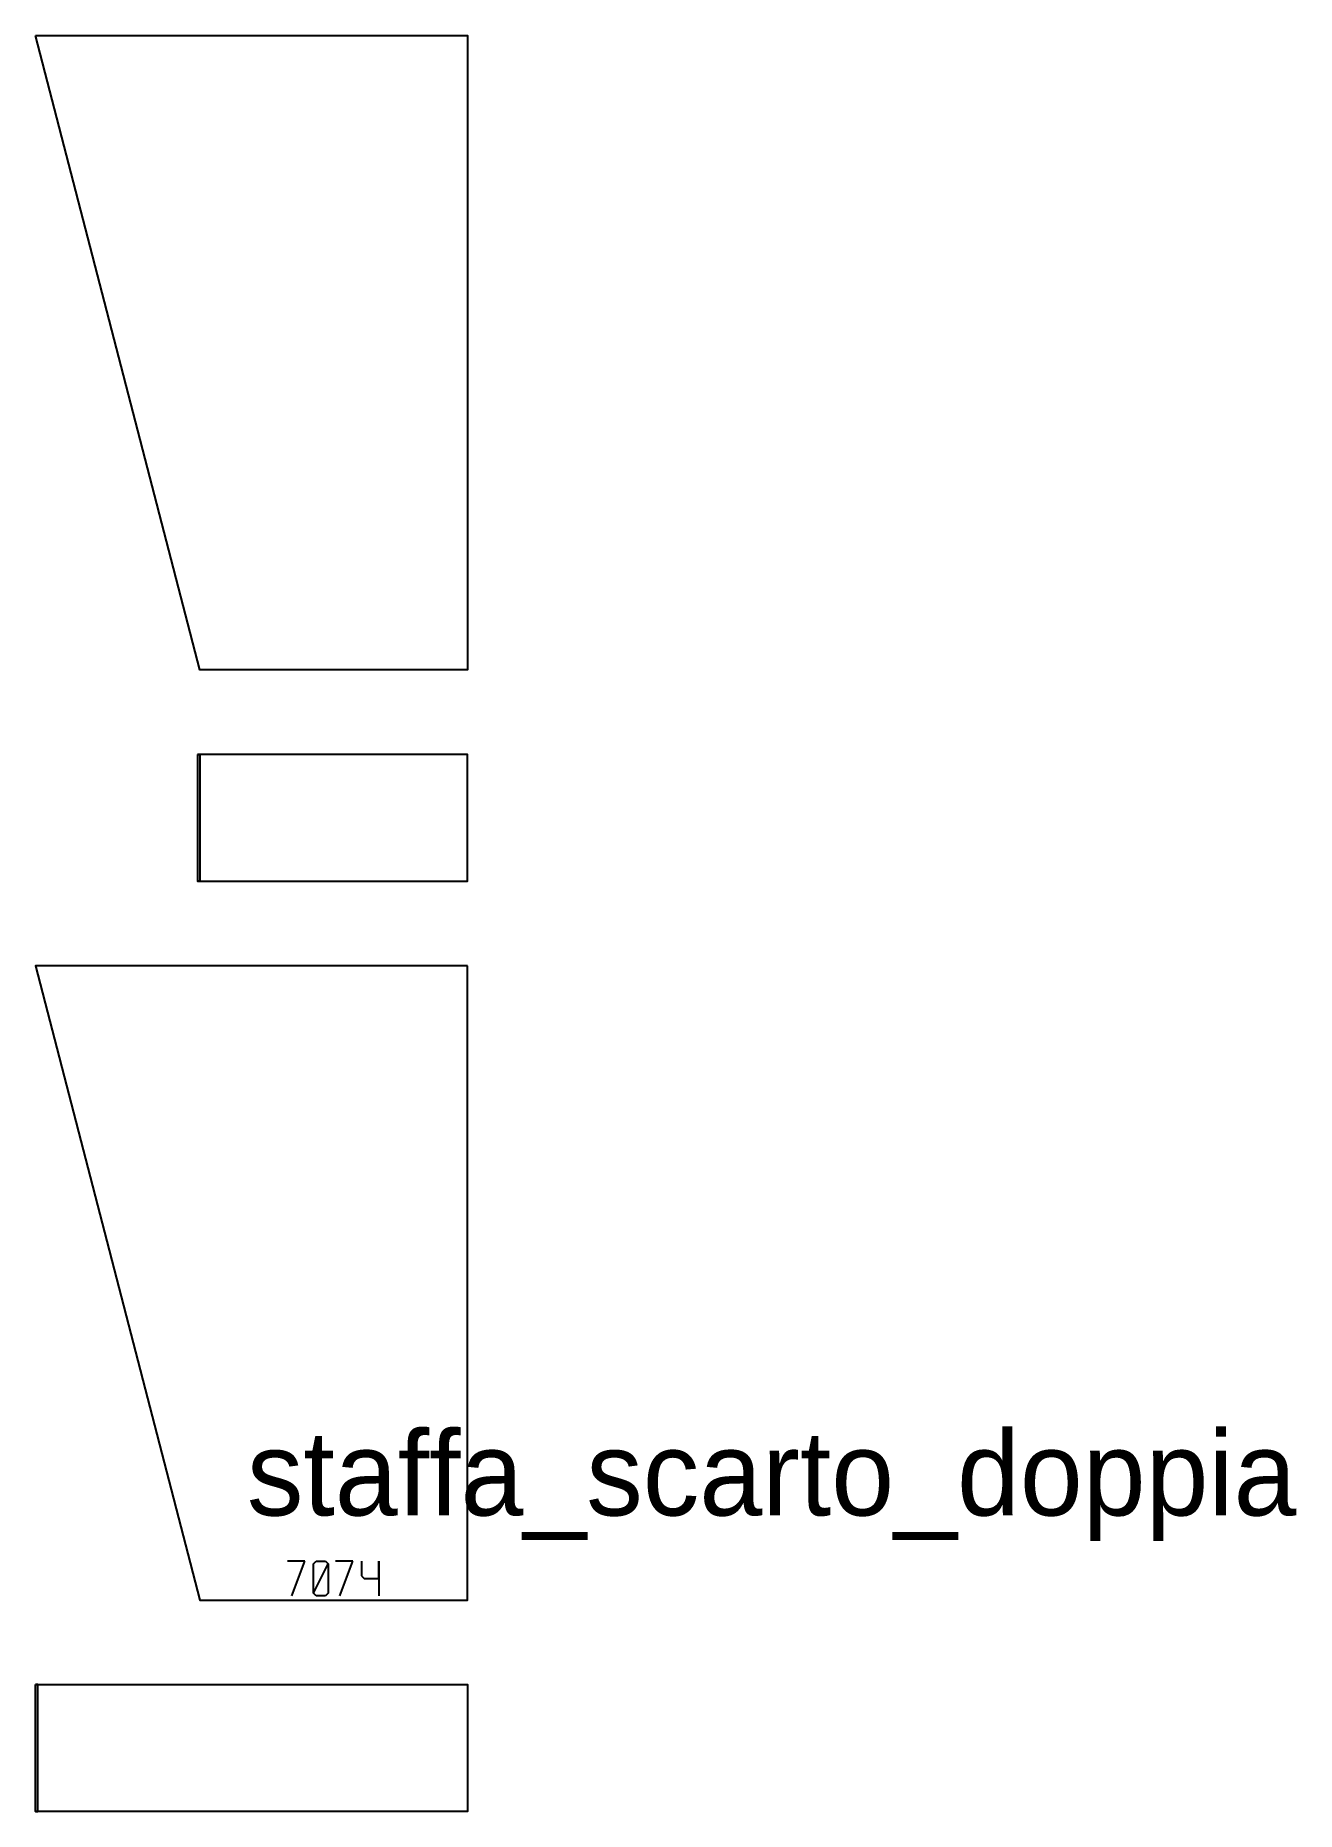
# Model space of a CAD drawing. Header units: millimetres. Extents: x 0 to 298, y 0 to 420.
import ezdxf

# ---------------------------------------------------------------- set-up
doc = ezdxf.new("R2010")
doc.units = ezdxf.units.MM
doc.header["$MEASUREMENT"] = 0
for name, color, linetype in [('OuterContours', 7, 'Continuous'), ('Signature', 7, 'Continuous'), ('WeldingPreparation', 7, 'Continuous')]:
    doc.layers.add(name, color=color, linetype=linetype)

msp = doc.modelspace()

# ---------------------------------------------------------------- linework, layer by layer
at = {"layer": 'MARK'}
for p, q in [((63.71, 59.18), (59.62, 59.18)), ((60.64, 51), (63.71, 59.18)), ((65.75, 58.56), (66.37, 59.18)), ((66.37, 59.18), (68.61, 59.18)), ((68.61, 59.18), (69.23, 58.56)), ((75.05, 59.18), (70.96, 59.18)), ((71.99, 51), (75.05, 59.18)), ((77.1, 59.18), (77.1, 55.7)), ((81.18, 55.09), (81.18, 59.18)), ((81.18, 59.18), (81.18, 51)), ((65.75, 51.61), (65.75, 58.56)), ((65.75, 51.61), (69.23, 58.56)), ((69.23, 58.56), (69.23, 51.61)), ((77.1, 55.7), (77.71, 55.09)), ((77.71, 55.09), (81.18, 55.09)), ((66.37, 51), (65.75, 51.61)), ((68.61, 51), (66.37, 51)), ((69.23, 51.61), (68.61, 51))]:
    msp.add_line(p, q, dxfattribs=at)
at = {"layer": 'OuterContours', "color": 0, "linetype": 'Continuous'}
for points in [[(0, 420), (102.2, 420), (102.2, 270), (38.87, 270)], [(38.36, 250), (38.36, 220), (102.2, 220), (102.2, 250)], [(102.2, 200), (0, 200), (38.87, 50), (102.2, 50)], [(0.01, 30), (102.2, 30), (102.2, 0), (0.01, 0)]]:
    msp.add_lwpolyline(points, close=True, dxfattribs=at)
at = {"layer": 'WeldingPreparation', "color": 6, "linetype": 'Continuous'}
for points in [[(38.36, 250), (38.87, 250), (38.87, 220), (38.36, 220)], [(0.01, 0), (0.52, 0), (0.52, 30), (0.01, 30)]]:
    msp.add_lwpolyline(points, dxfattribs=at)

# ---------------------------------------------------------------- texts
at = {"layer": 'Signature', "color": 0, "linetype": 'Continuous'}
msp.add_text('staffa_scarto_doppia', height=20, dxfattribs=at).set_placement((50, 70))

doc.saveas('drawing.dxf')
